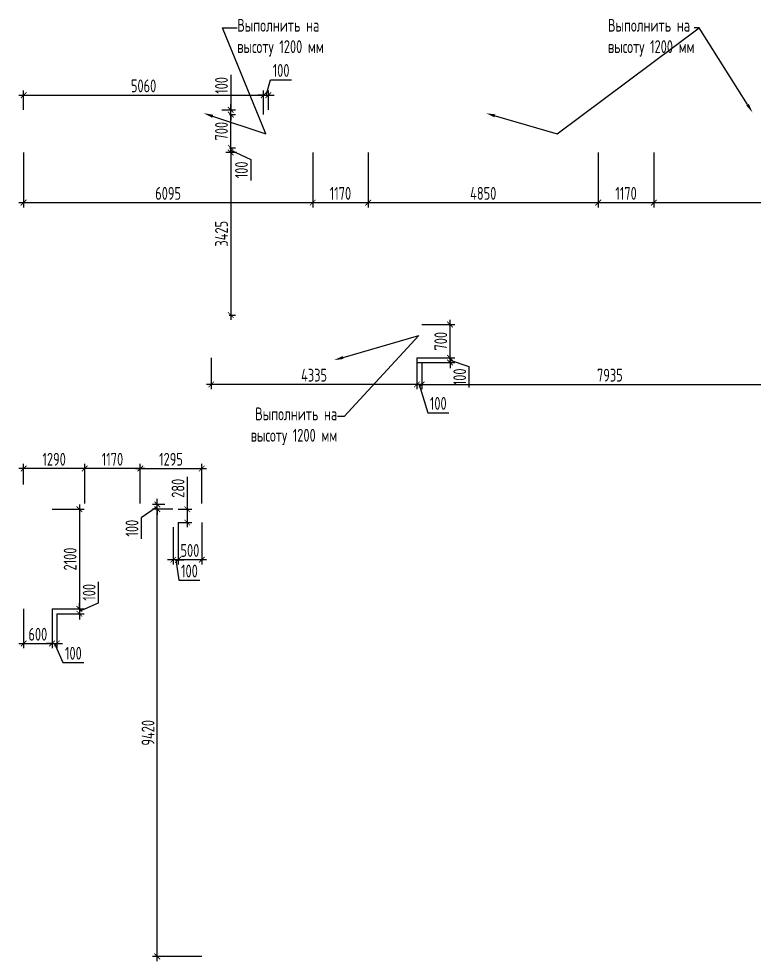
# Model space of a CAD drawing. Header units: millimetres. Extents: x -350007 to 535970, y -888 to 133718.
# Drawn here: x 346620 to 362117, y 61556 to 81405 of the extents above; entities that cross this region are included whole.
import ezdxf
from ezdxf import colors
from ezdxf.entities.mleader import LeaderData, LeaderLine
from ezdxf.math import Vec2, Vec3

# ---------------------------------------------------------------- set-up
doc = ezdxf.new("R2010")
doc.units = ezdxf.units.MM
doc.layers.add('АР_Размеры нов.', color=15, linetype='Continuous', lineweight=0)
doc.styles.add('ISOCPEUR', font='isocpeur.ttf', dxfattribs={"width": 0.7})
doc.styles.get("Standard").update_dxf_attribs({"font": 'arial.ttf'})
doc.dimstyles.new('R_100', dxfattribs={"dimtxt": 270, "dimasz": 120, "dimexe": 100, "dimexo": 0, "dimgap": 60, "dimtad": 1, "dimdec": 0, "dimrnd": 5, "dimzin": 0, "dimdsep": 46, "dimtxsty": 'ISOCPEUR', "dimblk": 'ARCHTICK', "dimcen": 0, "dimdle": 100, "dimclrd": 256, "dimclre": 256, "dimclrt": 256, "dimadec": 0, "dimazin": 0, "dimtfac": 2, "dimtdec": 0, "dimtofl": 0, "dimtmove": 1, "dimatfit": 3, "dimfxl": 1, "dimtvp": 3, "dimtolj": 1, "dimtzin": 0, "dimarcsym": 0})

# ---------------------------------------------------------------- blocks, each defined once
blk = doc.blocks.new('_ArchTick')
at = {"color": 0, "linetype": 'ByBlock', "const_width": 0.15}
blk.add_lwpolyline([(-0.5, -0.5), (0.5, 0.5)], dxfattribs=at)
blk = doc.blocks.new('*D3330')
at = {"layer": 'АР_Размеры нов.', "lineweight": -2, "transparency": 16777216}
for p, q in [((349078, 71933), (350575, 71933)), ((349178, 71196), (349178, 72033)), ((350475, 71196), (350475, 72033))]:
    blk.add_line(p, q, dxfattribs=at)
at = {"layer": 'АР_Размеры нов.', "lineweight": -2, "transparency": 16777216, "xscale": 120, "yscale": 120, "zscale": 120, "rotation": 180}
blk.add_blockref('_ArchTick', (349178, 71933), dxfattribs=at)
at = {"layer": 'АР_Размеры нов.', "lineweight": -2, "transparency": 16777216, "xscale": 120, "yscale": 120, "zscale": 120}
blk.add_blockref('_ArchTick', (350475, 71933), dxfattribs=at)
at = {"layer": 'АР_Размеры нов.', "transparency": 16777216, "insert": (349826, 72128), "char_height": 270, "attachment_point": 5, "style": 'ISOCPEUR'}
blk.add_mtext('\\A1;1295', dxfattribs=at)
blk = doc.blocks.new('*D3331')
at = {"layer": 'АР_Размеры нов.', "lineweight": -2, "transparency": 16777216}
for p, q in [((349278, 71933), (347908, 71933)), ((348008, 71196), (348008, 72033)), ((349178, 71196), (349178, 72033))]:
    blk.add_line(p, q, dxfattribs=at)
at = {"layer": 'АР_Размеры нов.', "lineweight": -2, "transparency": 16777216, "xscale": 120, "yscale": 120, "zscale": 120, "rotation": 180}
blk.add_blockref('_ArchTick', (348008, 71933), dxfattribs=at)
at = {"layer": 'АР_Размеры нов.', "lineweight": -2, "transparency": 16777216, "xscale": 120, "yscale": 120, "zscale": 120}
blk.add_blockref('_ArchTick', (349178, 71933), dxfattribs=at)
at = {"layer": 'АР_Размеры нов.', "transparency": 16777216, "insert": (348593, 72128), "char_height": 270, "attachment_point": 5, "style": 'ISOCPEUR'}
blk.add_mtext('\\A1;1170', dxfattribs=at)
blk = doc.blocks.new('*D3332')
at = {"layer": 'АР_Размеры нов.', "lineweight": -2, "transparency": 16777216}
for p, q in [((348108, 71933), (346620, 71933)), ((346720, 71597), (346720, 72033)), ((348008, 71196), (348008, 72033))]:
    blk.add_line(p, q, dxfattribs=at)
at = {"layer": 'АР_Размеры нов.', "lineweight": -2, "transparency": 16777216, "xscale": 120, "yscale": 120, "zscale": 120, "rotation": 180}
blk.add_blockref('_ArchTick', (346720, 71933), dxfattribs=at)
at = {"layer": 'АР_Размеры нов.', "lineweight": -2, "transparency": 16777216, "xscale": 120, "yscale": 120, "zscale": 120}
blk.add_blockref('_ArchTick', (348008, 71933), dxfattribs=at)
at = {"layer": 'АР_Размеры нов.', "transparency": 16777216, "insert": (347364, 72128), "char_height": 270, "attachment_point": 5, "style": 'ISOCPEUR'}
blk.add_mtext('\\A1;1290', dxfattribs=at)
blk = doc.blocks.new('*D3333')
at = {"layer": 'АР_Размеры нов.', "lineweight": -2, "transparency": 16777216}
for p, q in [((349865, 71076), (349437, 71076)), ((349537, 61556), (349537, 71176)), ((350475, 61656), (349437, 61656))]:
    blk.add_line(p, q, dxfattribs=at)
at = {"layer": 'АР_Размеры нов.', "lineweight": -2, "transparency": 16777216, "xscale": 120, "yscale": 120, "zscale": 120}
for p, rotation in [((349537, 71076), 90), ((349537, 61656), 270)]:
    blk.add_blockref('_ArchTick', p, dxfattribs=dict(at, rotation=rotation))
at = {"layer": 'АР_Размеры нов.', "transparency": 16777216, "insert": (349342, 66366), "char_height": 270, "attachment_point": 5, "rotation": 90, "style": 'ISOCPEUR'}
blk.add_mtext('\\A1;9420', dxfattribs=at)
blk = doc.blocks.new('*D3334')
at = {"layer": 'АР_Размеры нов.', "lineweight": -2, "transparency": 16777216}
for p, q in [((349537, 71176), (349537, 71296)), ((349537, 71126), (349199, 70896)), ((349698, 71176), (349437, 71176)), ((349865, 71076), (349437, 71076)), ((349537, 71076), (349537, 71176)), ((349537, 71076), (349537, 70956)), ((349199, 70896), (349199, 70455))]:
    blk.add_line(p, q, dxfattribs=at)
at = {"layer": 'АР_Размеры нов.', "lineweight": -2, "transparency": 16777216, "xscale": 120, "yscale": 120, "zscale": 120}
for p, rotation in [((349537, 71176), 270), ((349537, 71076), 90)]:
    blk.add_blockref('_ArchTick', p, dxfattribs=dict(at, rotation=rotation))
at = {"layer": 'АР_Размеры нов.', "transparency": 16777216, "insert": (349004, 70676), "char_height": 270, "attachment_point": 5, "rotation": 90, "style": 'ISOCPEUR'}
blk.add_mtext('\\A1;100', dxfattribs=at)
blk = doc.blocks.new('*D7355')
at = {"layer": 'АР_Размеры нов.', "lineweight": -2, "transparency": 16777216}
for p, q in [((346720, 78590), (346720, 77434)), ((352813, 78590), (352813, 77434)), ((346620, 77534), (352913, 77534))]:
    blk.add_line(p, q, dxfattribs=at)
at = {"layer": 'АР_Размеры нов.', "lineweight": -2, "transparency": 16777216, "xscale": 120, "yscale": 120, "zscale": 120, "rotation": 180}
blk.add_blockref('_ArchTick', (346720, 77534), dxfattribs=at)
at = {"layer": 'АР_Размеры нов.', "lineweight": -2, "transparency": 16777216, "xscale": 120, "yscale": 120, "zscale": 120}
blk.add_blockref('_ArchTick', (352813, 77534), dxfattribs=at)
at = {"layer": 'АР_Размеры нов.', "transparency": 16777216, "insert": (349766, 77729), "char_height": 270, "attachment_point": 5, "style": 'ISOCPEUR'}
blk.add_mtext('\\A1;6095', dxfattribs=at)
blk = doc.blocks.new('*D7356')
at = {"layer": 'АР_Размеры нов.', "lineweight": -2, "transparency": 16777216}
for p, q in [((352813, 78590), (352813, 77434)), ((353983, 78590), (353983, 77434)), ((352713, 77534), (354083, 77534))]:
    blk.add_line(p, q, dxfattribs=at)
at = {"layer": 'АР_Размеры нов.', "lineweight": -2, "transparency": 16777216, "xscale": 120, "yscale": 120, "zscale": 120, "rotation": 180}
blk.add_blockref('_ArchTick', (352813, 77534), dxfattribs=at)
at = {"layer": 'АР_Размеры нов.', "lineweight": -2, "transparency": 16777216, "xscale": 120, "yscale": 120, "zscale": 120}
blk.add_blockref('_ArchTick', (353983, 77534), dxfattribs=at)
at = {"layer": 'АР_Размеры нов.', "transparency": 16777216, "insert": (353398, 77729), "char_height": 270, "attachment_point": 5, "style": 'ISOCPEUR'}
blk.add_mtext('\\A1;1170', dxfattribs=at)
blk = doc.blocks.new('*D7357')
at = {"layer": 'АР_Размеры нов.', "lineweight": -2, "transparency": 16777216}
for p, q in [((353983, 78590), (353983, 77434)), ((358832, 78590), (358832, 77434)), ((353883, 77534), (358932, 77534))]:
    blk.add_line(p, q, dxfattribs=at)
at = {"layer": 'АР_Размеры нов.', "lineweight": -2, "transparency": 16777216, "xscale": 120, "yscale": 120, "zscale": 120, "rotation": 180}
blk.add_blockref('_ArchTick', (353983, 77534), dxfattribs=at)
at = {"layer": 'АР_Размеры нов.', "lineweight": -2, "transparency": 16777216, "xscale": 120, "yscale": 120, "zscale": 120}
blk.add_blockref('_ArchTick', (358832, 77534), dxfattribs=at)
at = {"layer": 'АР_Размеры нов.', "transparency": 16777216, "insert": (356407, 77729), "char_height": 270, "attachment_point": 5, "style": 'ISOCPEUR'}
blk.add_mtext('\\A1;4850', dxfattribs=at)
blk = doc.blocks.new('*D7358')
at = {"layer": 'АР_Размеры нов.', "lineweight": -2, "transparency": 16777216}
for p, q in [((358832, 78590), (358832, 77434)), ((360002, 78590), (360002, 77434)), ((358732, 77534), (360102, 77534))]:
    blk.add_line(p, q, dxfattribs=at)
at = {"layer": 'АР_Размеры нов.', "lineweight": -2, "transparency": 16777216, "xscale": 120, "yscale": 120, "zscale": 120, "rotation": 180}
blk.add_blockref('_ArchTick', (358832, 77534), dxfattribs=at)
at = {"layer": 'АР_Размеры нов.', "lineweight": -2, "transparency": 16777216, "xscale": 120, "yscale": 120, "zscale": 120}
blk.add_blockref('_ArchTick', (360002, 77534), dxfattribs=at)
at = {"layer": 'АР_Размеры нов.', "transparency": 16777216, "insert": (359417, 77729), "char_height": 270, "attachment_point": 5, "style": 'ISOCPEUR'}
blk.add_mtext('\\A1;1170', dxfattribs=at)
blk = doc.blocks.new('*D7359')
at = {"layer": 'АР_Размеры нов.', "lineweight": -2, "transparency": 16777216}
for p, q in [((360002, 78590), (360002, 77434)), ((369923, 78590), (369923, 77434)), ((359902, 77534), (370023, 77534))]:
    blk.add_line(p, q, dxfattribs=at)
at = {"layer": 'АР_Размеры нов.', "lineweight": -2, "transparency": 16777216, "xscale": 120, "yscale": 120, "zscale": 120, "rotation": 180}
blk.add_blockref('_ArchTick', (360002, 77534), dxfattribs=at)
at = {"layer": 'АР_Размеры нов.', "lineweight": -2, "transparency": 16777216, "xscale": 120, "yscale": 120, "zscale": 120}
blk.add_blockref('_ArchTick', (369923, 77534), dxfattribs=at)
at = {"layer": 'АР_Размеры нов.', "transparency": 16777216, "insert": (364962, 77729), "char_height": 270, "attachment_point": 5, "style": 'ISOCPEUR'}
blk.add_mtext('\\A1;9920', dxfattribs=at)
blk = doc.blocks.new('*D9177')
at = {"layer": 'АР_Размеры нов.', "lineweight": -2, "transparency": 16777216}
for p, q in [((355010, 74264), (355807, 74264)), ((355707, 74264), (355707, 74384)), ((355707, 74264), (355707, 74164)), ((355010, 74164), (355807, 74164)), ((355707, 74214), (356107, 74084)), ((355707, 74164), (355707, 74044)), ((356107, 74084), (356107, 73642))]:
    blk.add_line(p, q, dxfattribs=at)
at = {"layer": 'АР_Размеры нов.', "lineweight": -2, "transparency": 16777216, "xscale": 120, "yscale": 120, "zscale": 120}
for p, rotation in [((355707, 74264), 270), ((355707, 74164), 90)]:
    blk.add_blockref('_ArchTick', p, dxfattribs=dict(at, rotation=rotation))
at = {"layer": 'АР_Размеры нов.', "transparency": 16777216, "insert": (355912, 73863), "char_height": 270, "attachment_point": 5, "rotation": 90, "style": 'ISOCPEUR'}
blk.add_mtext('\\A1;100', dxfattribs=at)
blk = doc.blocks.new('*D9178')
at = {"layer": 'АР_Размеры нов.', "lineweight": -2, "transparency": 16777216}
for p, q in [((355707, 74164), (355707, 75066)), ((355110, 74966), (355807, 74966)), ((355010, 74264), (355807, 74264))]:
    blk.add_line(p, q, dxfattribs=at)
at = {"layer": 'АР_Размеры нов.', "lineweight": -2, "transparency": 16777216, "xscale": 120, "yscale": 120, "zscale": 120}
for p, rotation in [((355707, 74966), 90), ((355707, 74264), 270)]:
    blk.add_blockref('_ArchTick', p, dxfattribs=dict(at, rotation=rotation))
at = {"layer": 'АР_Размеры нов.', "transparency": 16777216, "insert": (355512, 74615), "char_height": 270, "attachment_point": 5, "rotation": 90, "style": 'ISOCPEUR'}
blk.add_mtext('\\A1;700', dxfattribs=at)
blk = doc.blocks.new('*D9179')
at = {"layer": 'АР_Размеры нов.', "lineweight": -2, "transparency": 16777216}
for p, q in [((350675, 74264), (350675, 73604)), ((355010, 74264), (355010, 73604)), ((355110, 73704), (350575, 73704))]:
    blk.add_line(p, q, dxfattribs=at)
at = {"layer": 'АР_Размеры нов.', "lineweight": -2, "transparency": 16777216, "xscale": 120, "yscale": 120, "zscale": 120, "rotation": 180}
blk.add_blockref('_ArchTick', (350675, 73704), dxfattribs=at)
at = {"layer": 'АР_Размеры нов.', "lineweight": -2, "transparency": 16777216, "xscale": 120, "yscale": 120, "zscale": 120}
blk.add_blockref('_ArchTick', (355010, 73704), dxfattribs=at)
at = {"layer": 'АР_Размеры нов.', "transparency": 16777216, "insert": (352842, 73899), "char_height": 270, "attachment_point": 5, "style": 'ISOCPEUR'}
blk.add_mtext('\\A1;4335', dxfattribs=at)
blk = doc.blocks.new('*D9184')
at = {"layer": 'АР_Размеры нов.', "lineweight": -2, "transparency": 16777216}
for p, q in [((346620, 79798), (351879, 79798)), ((346720, 79488), (346720, 79898)), ((351779, 79388), (351779, 79898))]:
    blk.add_line(p, q, dxfattribs=at)
at = {"layer": 'АР_Размеры нов.', "lineweight": -2, "transparency": 16777216, "xscale": 120, "yscale": 120, "zscale": 120, "rotation": 180}
blk.add_blockref('_ArchTick', (346720, 79798), dxfattribs=at)
at = {"layer": 'АР_Размеры нов.', "lineweight": -2, "transparency": 16777216, "xscale": 120, "yscale": 120, "zscale": 120}
blk.add_blockref('_ArchTick', (351779, 79798), dxfattribs=at)
at = {"layer": 'АР_Размеры нов.', "transparency": 16777216, "insert": (349249, 79993), "char_height": 270, "attachment_point": 5, "style": 'ISOCPEUR'}
blk.add_mtext('\\A1;5060', dxfattribs=at)
blk = doc.blocks.new('*D9185')
at = {"layer": 'АР_Размеры нов.', "lineweight": -2, "transparency": 16777216}
for p, q in [((351829, 79798), (351927, 80123)), ((351927, 80123), (352368, 80123)), ((351779, 79798), (351659, 79798)), ((351779, 79388), (351779, 79898)), ((351779, 79798), (351879, 79798)), ((351879, 79488), (351879, 79898)), ((351879, 79798), (351999, 79798))]:
    blk.add_line(p, q, dxfattribs=at)
at = {"layer": 'АР_Размеры нов.', "lineweight": -2, "transparency": 16777216, "xscale": 120, "yscale": 120, "zscale": 120}
blk.add_blockref('_ArchTick', (351779, 79798), dxfattribs=at)
at = {"layer": 'АР_Размеры нов.', "lineweight": -2, "transparency": 16777216, "xscale": 120, "yscale": 120, "zscale": 120, "rotation": 180}
blk.add_blockref('_ArchTick', (351879, 79798), dxfattribs=at)
at = {"layer": 'АР_Размеры нов.', "transparency": 16777216, "insert": (352147, 80318), "char_height": 270, "attachment_point": 5, "style": 'ISOCPEUR'}
blk.add_mtext('\\A1;100', dxfattribs=at)
blk = doc.blocks.new('*D9186')
at = {"layer": 'АР_Размеры нов.', "lineweight": -2, "transparency": 16777216}
for p, q in [((351085, 78590), (351085, 79488)), ((351056, 79388), (351185, 79388)), ((351056, 78690), (351185, 78690))]:
    blk.add_line(p, q, dxfattribs=at)
at = {"layer": 'АР_Размеры нов.', "lineweight": -2, "transparency": 16777216, "xscale": 120, "yscale": 120, "zscale": 120}
for p, rotation in [((351085, 79388), 90), ((351085, 78690), 270)]:
    blk.add_blockref('_ArchTick', p, dxfattribs=dict(at, rotation=rotation))
at = {"layer": 'АР_Размеры нов.', "transparency": 16777216, "insert": (350890, 79039), "char_height": 270, "attachment_point": 5, "rotation": 90, "style": 'ISOCPEUR'}
blk.add_mtext('\\A1;700', dxfattribs=at)
blk = doc.blocks.new('*D9187')
at = {"layer": 'АР_Размеры нов.', "lineweight": -2, "transparency": 16777216}
for p, q in [((351085, 80224), (351085, 79488)), ((351085, 79488), (351085, 79608)), ((350898, 79488), (351185, 79488)), ((351085, 79388), (351085, 79488)), ((351056, 79388), (351185, 79388)), ((351085, 79388), (351085, 79268))]:
    blk.add_line(p, q, dxfattribs=at)
at = {"layer": 'АР_Размеры нов.', "lineweight": -2, "transparency": 16777216, "xscale": 120, "yscale": 120, "zscale": 120}
for p, rotation in [((351085, 79488), 270), ((351085, 79388), 90)]:
    blk.add_blockref('_ArchTick', p, dxfattribs=dict(at, rotation=rotation))
at = {"layer": 'АР_Размеры нов.', "transparency": 16777216, "insert": (350890, 80003), "char_height": 270, "attachment_point": 5, "rotation": 90, "style": 'ISOCPEUR'}
blk.add_mtext('\\A1;100', dxfattribs=at)
blk = doc.blocks.new('*D9188')
at = {"layer": 'АР_Размеры нов.', "lineweight": -2, "transparency": 16777216}
for p, q in [((351085, 78690), (351085, 78810)), ((351056, 78690), (351185, 78690)), ((351085, 78690), (351085, 78590)), ((351085, 78640), (351507, 78443)), ((351209, 78590), (350985, 78590)), ((351085, 78590), (351085, 78470)), ((351507, 78443), (351507, 78002))]:
    blk.add_line(p, q, dxfattribs=at)
at = {"layer": 'АР_Размеры нов.', "lineweight": -2, "transparency": 16777216, "xscale": 120, "yscale": 120, "zscale": 120}
for p, rotation in [((351085, 78690), 270), ((351085, 78590), 90)]:
    blk.add_blockref('_ArchTick', p, dxfattribs=dict(at, rotation=rotation))
at = {"layer": 'АР_Размеры нов.', "transparency": 16777216, "insert": (351312, 78223), "char_height": 270, "attachment_point": 5, "rotation": 90, "style": 'ISOCPEUR'}
blk.add_mtext('\\A1;100', dxfattribs=at)
blk = doc.blocks.new('*D9189')
at = {"layer": 'АР_Размеры нов.', "lineweight": -2, "transparency": 16777216}
for p, q in [((355010, 74264), (355010, 73604)), ((355110, 74164), (355110, 73604)), ((355010, 73704), (354890, 73704)), ((355010, 73704), (355110, 73704)), ((355060, 73704), (355238, 73109)), ((355110, 73704), (355230, 73704)), ((355238, 73109), (355679, 73109))]:
    blk.add_line(p, q, dxfattribs=at)
at = {"layer": 'АР_Размеры нов.', "lineweight": -2, "transparency": 16777216, "xscale": 120, "yscale": 120, "zscale": 120}
blk.add_blockref('_ArchTick', (355010, 73704), dxfattribs=at)
at = {"layer": 'АР_Размеры нов.', "lineweight": -2, "transparency": 16777216, "xscale": 120, "yscale": 120, "zscale": 120, "rotation": 180}
blk.add_blockref('_ArchTick', (355110, 73704), dxfattribs=at)
at = {"layer": 'АР_Размеры нов.', "transparency": 16777216, "insert": (355459, 73304), "char_height": 270, "attachment_point": 5, "style": 'ISOCPEUR'}
blk.add_mtext('\\A1;100', dxfattribs=at)
blk = doc.blocks.new('*D9190')
at = {"layer": 'АР_Размеры нов.', "lineweight": -2, "transparency": 16777216}
for p, q in [((355110, 74164), (355110, 73604)), ((363043, 73950), (363043, 73604)), ((355010, 73704), (363143, 73704))]:
    blk.add_line(p, q, dxfattribs=at)
at = {"layer": 'АР_Размеры нов.', "lineweight": -2, "transparency": 16777216, "xscale": 120, "yscale": 120, "zscale": 120, "rotation": 180}
blk.add_blockref('_ArchTick', (355110, 73704), dxfattribs=at)
at = {"layer": 'АР_Размеры нов.', "lineweight": -2, "transparency": 16777216, "xscale": 120, "yscale": 120, "zscale": 120}
blk.add_blockref('_ArchTick', (363043, 73704), dxfattribs=at)
at = {"layer": 'АР_Размеры нов.', "transparency": 16777216, "insert": (359076, 73899), "char_height": 270, "attachment_point": 5, "style": 'ISOCPEUR'}
blk.add_mtext('\\A1;7935', dxfattribs=at)
blk = doc.blocks.new('*D14655')
at = {"layer": 'АР_Размеры нов.', "lineweight": -2, "transparency": 16777216}
for p, q in [((351085, 78690), (351085, 75066)), ((351209, 78590), (350985, 78590)), ((351050, 75166), (351185, 75166))]:
    blk.add_line(p, q, dxfattribs=at)
at = {"layer": 'АР_Размеры нов.', "lineweight": -2, "transparency": 16777216, "xscale": 120, "yscale": 120, "zscale": 120}
for p, rotation in [((351085, 78590), 90), ((351085, 75166), 270)]:
    blk.add_blockref('_ArchTick', p, dxfattribs=dict(at, rotation=rotation))
at = {"layer": 'АР_Размеры нов.', "transparency": 16777216, "insert": (350890, 76878), "char_height": 270, "attachment_point": 5, "rotation": 90, "style": 'ISOCPEUR'}
blk.add_mtext('\\A1;3425', dxfattribs=at)
blk = doc.blocks.new('*D14674')
at = {"layer": 'АР_Размеры нов.', "lineweight": -2, "transparency": 16777216}
for p, q in [((346720, 68976), (346720, 68147)), ((347320, 68976), (347320, 68147)), ((346620, 68247), (347420, 68247))]:
    blk.add_line(p, q, dxfattribs=at)
at = {"layer": 'АР_Размеры нов.', "lineweight": -2, "transparency": 16777216, "xscale": 120, "yscale": 120, "zscale": 120, "rotation": 180}
blk.add_blockref('_ArchTick', (346720, 68247), dxfattribs=at)
at = {"layer": 'АР_Размеры нов.', "lineweight": -2, "transparency": 16777216, "xscale": 120, "yscale": 120, "zscale": 120}
blk.add_blockref('_ArchTick', (347320, 68247), dxfattribs=at)
at = {"layer": 'АР_Размеры нов.', "transparency": 16777216, "insert": (347020, 68442), "char_height": 270, "attachment_point": 5, "style": 'ISOCPEUR'}
blk.add_mtext('\\A1;600', dxfattribs=at)
blk = doc.blocks.new('*D14675')
at = {"layer": 'АР_Размеры нов.', "lineweight": -2, "transparency": 16777216}
for p, q in [((347320, 68976), (347320, 68147)), ((347420, 68875), (347420, 68147)), ((347320, 68247), (347200, 68247)), ((347320, 68247), (347420, 68247)), ((347370, 68247), (347548, 67847)), ((347420, 68247), (347540, 68247)), ((347548, 67847), (347989, 67847))]:
    blk.add_line(p, q, dxfattribs=at)
at = {"layer": 'АР_Размеры нов.', "lineweight": -2, "transparency": 16777216, "xscale": 120, "yscale": 120, "zscale": 120}
blk.add_blockref('_ArchTick', (347320, 68247), dxfattribs=at)
at = {"layer": 'АР_Размеры нов.', "lineweight": -2, "transparency": 16777216, "xscale": 120, "yscale": 120, "zscale": 120, "rotation": 180}
blk.add_blockref('_ArchTick', (347420, 68247), dxfattribs=at)
at = {"layer": 'АР_Размеры нов.', "transparency": 16777216, "insert": (347769, 68042), "char_height": 270, "attachment_point": 5, "style": 'ISOCPEUR'}
blk.add_mtext('\\A1;100', dxfattribs=at)
blk = doc.blocks.new('*D14676')
at = {"layer": 'АР_Размеры нов.', "lineweight": -2, "transparency": 16777216}
for p, q in [((347319, 71076), (347996, 71076)), ((347896, 71176), (347896, 68876)), ((347320, 68976), (347996, 68976))]:
    blk.add_line(p, q, dxfattribs=at)
at = {"layer": 'АР_Размеры нов.', "lineweight": -2, "transparency": 16777216, "xscale": 120, "yscale": 120, "zscale": 120}
for p, rotation in [((347896, 71076), 90), ((347896, 68976), 270)]:
    blk.add_blockref('_ArchTick', p, dxfattribs=dict(at, rotation=rotation))
at = {"layer": 'АР_Размеры нов.', "transparency": 16777216, "insert": (347701, 70026), "char_height": 270, "attachment_point": 5, "rotation": 90, "style": 'ISOCPEUR'}
blk.add_mtext('\\A1;2100', dxfattribs=at)
blk = doc.blocks.new('*D14677')
at = {"layer": 'АР_Размеры нов.', "lineweight": -2, "transparency": 16777216}
for p, q in [((348296, 69104), (348296, 69545)), ((347896, 68926), (348296, 69104)), ((347896, 68976), (347896, 69096)), ((347320, 68976), (347996, 68976)), ((347896, 68976), (347896, 68875)), ((347420, 68875), (347996, 68875)), ((347896, 68875), (347896, 68755))]:
    blk.add_line(p, q, dxfattribs=at)
at = {"layer": 'АР_Размеры нов.', "lineweight": -2, "transparency": 16777216, "xscale": 120, "yscale": 120, "zscale": 120}
for p, rotation in [((347896, 68976), 270), ((347896, 68875), 90)]:
    blk.add_blockref('_ArchTick', p, dxfattribs=dict(at, rotation=rotation))
at = {"layer": 'АР_Размеры нов.', "transparency": 16777216, "insert": (348101, 69325), "char_height": 270, "attachment_point": 5, "rotation": 90, "style": 'ISOCPEUR'}
blk.add_mtext('\\A1;100', dxfattribs=at)
blk = doc.blocks.new('*D14678')
at = {"layer": 'АР_Размеры нов.', "lineweight": -2, "transparency": 16777216}
for p, q in [((349975, 70795), (349975, 69912)), ((350475, 70795), (350475, 69912)), ((350575, 70012), (349875, 70012))]:
    blk.add_line(p, q, dxfattribs=at)
at = {"layer": 'АР_Размеры нов.', "lineweight": -2, "transparency": 16777216, "xscale": 120, "yscale": 120, "zscale": 120, "rotation": 180}
blk.add_blockref('_ArchTick', (349975, 70012), dxfattribs=at)
at = {"layer": 'АР_Размеры нов.', "lineweight": -2, "transparency": 16777216, "xscale": 120, "yscale": 120, "zscale": 120}
blk.add_blockref('_ArchTick', (350475, 70012), dxfattribs=at)
at = {"layer": 'АР_Размеры нов.', "transparency": 16777216, "insert": (350225, 70207), "char_height": 270, "attachment_point": 5, "style": 'ISOCPEUR'}
blk.add_mtext('\\A1;500', dxfattribs=at)
blk = doc.blocks.new('*D14679')
at = {"layer": 'АР_Размеры нов.', "lineweight": -2, "transparency": 16777216}
for p, q in [((349875, 70695), (349875, 69912)), ((349975, 70795), (349975, 69912)), ((349875, 70012), (349755, 70012)), ((349975, 70012), (349875, 70012)), ((349925, 70012), (349994, 69579)), ((349975, 70012), (350095, 70012)), ((349994, 69579), (350436, 69579))]:
    blk.add_line(p, q, dxfattribs=at)
at = {"layer": 'АР_Размеры нов.', "lineweight": -2, "transparency": 16777216, "xscale": 120, "yscale": 120, "zscale": 120}
blk.add_blockref('_ArchTick', (349875, 70012), dxfattribs=at)
at = {"layer": 'АР_Размеры нов.', "lineweight": -2, "transparency": 16777216, "xscale": 120, "yscale": 120, "zscale": 120, "rotation": 180}
blk.add_blockref('_ArchTick', (349975, 70012), dxfattribs=at)
at = {"layer": 'АР_Размеры нов.', "transparency": 16777216, "insert": (350215, 69774), "char_height": 270, "attachment_point": 5, "style": 'ISOCPEUR'}
blk.add_mtext('\\A1;100', dxfattribs=at)
blk = doc.blocks.new('*D14680')
at = {"layer": 'АР_Размеры нов.', "lineweight": -2, "transparency": 16777216}
for p, q in [((350169, 71756), (350169, 71076)), ((349975, 71076), (350269, 71076)), ((350169, 71176), (350169, 70695)), ((349975, 70795), (350269, 70795))]:
    blk.add_line(p, q, dxfattribs=at)
at = {"layer": 'АР_Размеры нов.', "lineweight": -2, "transparency": 16777216, "xscale": 120, "yscale": 120, "zscale": 120}
for p, rotation in [((350169, 71076), 90), ((350169, 70795), 270)]:
    blk.add_blockref('_ArchTick', p, dxfattribs=dict(at, rotation=rotation))
at = {"layer": 'АР_Размеры нов.', "transparency": 16777216, "insert": (349974, 71516), "char_height": 270, "attachment_point": 5, "rotation": 90, "style": 'ISOCPEUR'}
blk.add_mtext('\\A1;280', dxfattribs=at)

msp = doc.modelspace()

# ---------------------------------------------------------------- dimensions: what is measured, and where the dimension line sits
at = {"layer": 'АР_Размеры нов.'}
for base, p1, p2, picture, middle in [((351879.2, 79798.5), (351779.2, 79388.5), (351879.2, 79488.5), '*D9185', (351986.7, 80318.5)), ((351779.2, 79798.5), (346719.6, 79488.5), (351779.2, 79388.5), '*D9184', (349249.4, 79993.5)), ((352812.5, 77533.6), (346719.6, 78590.3), (352812.5, 78590.3), '*D7355', (349766.1, 77728.6)), ((353982.5, 77533.6), (352812.5, 78590.3), (353982.5, 78590.3), '*D7356', (353397.5, 77728.6)), ((358832.1, 77533.6), (353982.5, 78590.3), (358832.1, 78590.3), '*D7357', (356407.3, 77728.6)), ((360002.1, 77533.6), (358832.1, 78590.3), (360002.1, 78590.3), '*D7358', (359417.1, 77728.6)), ((369922.5, 77533.6), (360002.1, 78590.3), (369922.5, 78590.3), '*D7359', (364962.3, 77728.6)), ((350674.6, 73704.4), (355009.6, 74264.5), (350674.6, 74264.5), '*D9179', (352842.1, 73899.4)), ((355109.6, 73704.4), (355009.6, 74264.5), (355109.6, 74164.5), '*D9189', (355298.1, 73304.4)), ((363043.0943, 73704.4423), (355109.6145, 74164.4734), (363043.0943, 73950.1595), '*D9190', (359076.3544, 73899.4423)), ((346719.6, 71933), (348008, 71196), (346719.6, 71597), '*D3332', (347363.8, 72128)), ((348008, 71933), (349178, 71196), (348008, 71196), '*D3331', (348593, 72128)), ((350474.6, 71933), (349178, 71196), (350474.6, 71196), '*D3330', (349826.3, 72128)), ((349974.6, 70011.7), (350474.6, 70795.3), (349974.6, 70795.4), '*D14678', (350224.6, 70206.7)), ((347319.6, 68247.2), (346719.6, 68975.7), (347319.6, 68975.7), '*D14674', (347019.6, 68442.2))]:
    dim = msp.add_linear_dim(base=base, p1=p1, p2=p2, dimstyle='R_100', override={"dimpost": '\\X'}, dxfattribs=at)
    dim.commit()
    dim.dimension.update_dxf_attribs({"geometry": picture, "text_midpoint": middle})
for base, p1, p2, picture, middle in [((351085, 79488.5), (351055.9, 79388.5), (350897.8, 79488.5), '*D9187', (351101.2, 80002.9)), ((351085, 78590.3), (351055.9, 78690.3), (351209.2, 78590.3), '*D9188', (351506.9, 78383.4)), ((355707.3, 74164.5), (355009.6, 74264.5), (355009.6, 74164.5), '*D9177', (356107.3, 74023.7)), ((350169.3, 70795.4), (349974.6, 71076), (349974.6, 70795.4), '*D14680', (350014.9, 71516.3)), ((349537.5, 71176), (349864.8, 71076), (349697.8, 71176), '*D3334', (349199.3, 70836.3)), ((347896.2, 68875.4), (347319.6, 68975.6), (347419.5, 68875.4), '*D14677', (348296.2, 69164))]:
    dim = msp.add_linear_dim(base=base, p1=p1, p2=p2, angle=90, dimstyle='R_100', override={"dimpost": '\\X'}, dxfattribs=at)
    dim.commit()
    dim.dimension.update_dxf_attribs({"geometry": picture, "text_midpoint": middle, "dimtype": 160})
for base, p1, p2, picture, middle in [((351085, 79388.5), (351055.9, 78690.3), (351055.9, 79388.5), '*D9186', (350890, 79039.4)), ((351085, 75165.7), (351209.2, 78590.3), (351050.1, 75165.7), '*D14655', (350890, 76878)), ((355707.3, 74965.7), (355009.6, 74264.5), (355109.6, 74965.7), '*D9178', (355512.3, 74615.1)), ((347896.2, 68975.6), (347319.5, 71076), (347319.6, 68975.6), '*D14676', (347701.2, 70025.8)), ((349537.5, 71076), (350474.6, 61655.7), (349864.8, 71076), '*D3333', (349342.5, 66365.9))]:
    dim = msp.add_linear_dim(base=base, p1=p1, p2=p2, angle=90, dimstyle='R_100', override={"dimpost": '\\X'}, dxfattribs=at)
    dim.commit()
    dim.dimension.update_dxf_attribs({"geometry": picture, "text_midpoint": middle})
for base, p1, p2, picture, middle in [((349874.6, 70011.7), (349974.6, 70795.4), (349874.6, 70695.3), '*D14679', (350054.4, 69579.1)), ((347419.5, 68247.2), (347319.6, 68975.7), (347419.5, 68875.4), '*D14675', (347608, 67847.2))]:
    dim = msp.add_linear_dim(base=base, p1=p1, p2=p2, dimstyle='R_100', override={"dimpost": '\\X'}, dxfattribs=at)
    dim.commit()
    dim.dimension.update_dxf_attribs({"geometry": picture, "text_midpoint": middle, "dimtype": 160})

# ---------------------------------------------------------------- leaders
ml = msp.add_multileader_mtext('Standard', dxfattribs=at)
ml.set_content('{\\fISOCPEUR|b0|i0|c204|p34;\\H0.9x;\\W0.7;Выполнить на высоту \\fISOCPEUR|b0|i0|c0|p34;1200 \\fISOCPEUR|b0|i0|c204|p34;мм}', color=256)
ml.set_leader_properties()
ml.build(insert=Vec2(0, 0))
ml.multileader.update_dxf_attribs({"arrow_head_size": 200})
ctx = ml.context
ctx.base_point, ctx.char_height, ctx.arrow_head_size, ctx.plane_origin = Vec3(351220.3, 81214.3), 300, 200, Vec3(347668.2, 79438.1)
notes = []
notes.append((ctx, [(0, (1, 1, 0), (350911.4, 81214.3), (1, 0), 308.9, [(1, [(350513.9, 79417.2), (351827.1, 78982.6)], 0, [])])]))
ctx.mtext.insert, ctx.mtext.width, ctx.mtext.defined_height, ctx.mtext.flow_direction = Vec3(351222.3, 81404.8), 2104.827, 3647.1, 5
ml = msp.add_multileader_mtext('Standard', dxfattribs=at)
ml.set_content('{\\fISOCPEUR|b0|i0|c204|p34;\\H0.9x;\\W0.7;Выполнить на высоту \\fISOCPEUR|b0|i0|c0|p34;1200 \\fISOCPEUR|b0|i0|c204|p34;мм}', color=256)
ml.set_leader_properties()
ml.build(insert=Vec2(0, 0))
ml.multileader.update_dxf_attribs({"arrow_head_size": 200})
ctx = ml.context
ctx.base_point, ctx.char_height, ctx.arrow_head_size, ctx.plane_origin = Vec3(359033.5, 81214.3), 300, 200, Vec3(355577.1, 79438.1)
notes.append((ctx, [(1, (1, 1, 0), (360955.6, 81214.3), (-1, 0), 103.7, [(1, [(356463.4, 79417.2), (357964.1, 78982.6)], 0, []), (2, [(362084.9, 79428.2)], 0, [])])]))
ctx.mtext.insert, ctx.mtext.width, ctx.mtext.defined_height, ctx.mtext.flow_direction = Vec3(359035.5, 81404.8), 2104.827, 3647.1, 5
ml = msp.add_multileader_mtext('Standard', dxfattribs=at)
ml.set_content('{\\fISOCPEUR|b0|i0|c204|p34;\\H0.9x;\\W0.7;Выполнить на высоту \\fISOCPEUR|b0|i0|c0|p34;1200 \\fISOCPEUR|b0|i0|c204|p34;мм}', color=256)
ml.set_leader_properties()
ml.build(insert=Vec2(0, 0))
ml.multileader.update_dxf_attribs({"arrow_head_size": 200})
ctx = ml.context
ctx.base_point, ctx.char_height, ctx.arrow_head_size, ctx.plane_origin = Vec3(351514.1, 73027.9), 300, 200, Vec3(355789.1, 70130.7)
ctx.text_align_type = 2
notes.append((ctx, [(1, (1, 1, 0), (353473.1, 73027.9), (-1, 0), 140.6, [(0, [(353261.5, 74216), (355051, 74732)], 0, [])])]))
ctx.mtext.insert, ctx.mtext.width, ctx.mtext.defined_height, ctx.mtext.alignment, ctx.mtext.flow_direction = Vec3(353330.5, 73218.4), 2104.827, 3647.1, 3, 5
for ctx, leaders in notes:
    for number, flags, end, landing, length, lines in leaders:
        leader = LeaderData()
        leader.index, (leader.has_last_leader_line, leader.has_dogleg_vector, leader.attachment_direction) = number, flags
        leader.last_leader_point, leader.dogleg_vector, leader.dogleg_length = Vec3(end), Vec3(landing), length
        for number, points, colour, breaks in lines:
            line = LeaderLine()
            line.index, line.vertices, line.color, line.breaks = number, Vec3.list(points), colors.encode_raw_color(colour), breaks
            leader.lines.append(line)
        ctx.leaders.append(leader)

doc.saveas('drawing.dxf')
